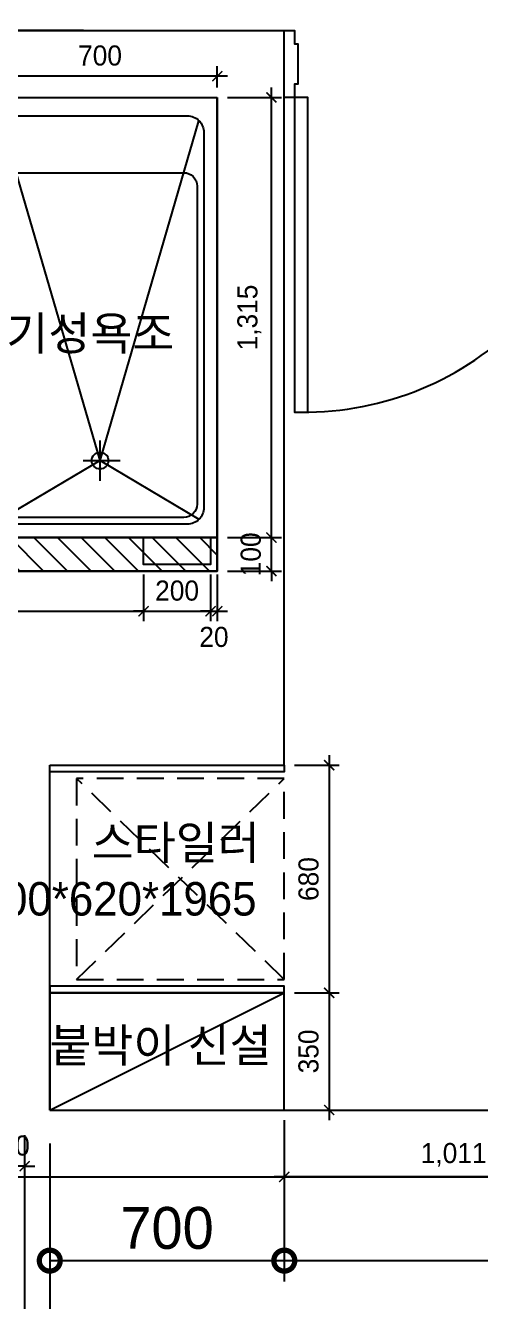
# Model space of a CAD drawing. Header units: millimetres. Extents: x 302328 to 345828, y 111587 to 154829.
# Drawn here: x 313497 to 314855, y 125259 to 129070 of the extents above; entities that cross this region are included whole.
import ezdxf

# ---------------------------------------------------------------- set-up
doc = ezdxf.new("R2010")
doc.units = ezdxf.units.MM
doc.header["$LTSCALE"] = 100
doc.header["$PDMODE"] = 3
doc.linetypes.add('DH-HID2', pattern=[1.2, 0.8, -0.4])
doc.layers.get('DEFPOINTS').update_dxf_attribs({"color": 248})
for name, color, linetype in [('0-ELC TEXT', 7, 'Continuous'), ('03-WAL NEW', 3, 'Continuous'), ('06-FUR', 6, 'Continuous'), ('07-DIM', 5, 'Continuous'), ('07-DIM WAL', 5, 'Continuous'), ('C-WALL1', 2, 'Continuous'), ('CO-BATH', 6, 'Continuous'), ('CO-DO-FR', 7, 'Continuous'), ('CO-DOOR', 8, 'Continuous'), ('FU-FURM', 251, 'DH-HID2')]:
    doc.layers.add(name, color=color, linetype=linetype)
doc.styles.add('HY 울릉도 L', font='')
doc.styles.add('HY울릉도L', font='Expo M.ttf')
doc.styles.add('코레일둥고', font='Korail_Round_Gothic_Medium.ttf')
doc.styles.get('HY 울릉도 L').set_extended_font_data('HY울릉도L')
doc.dimstyles.new('30', dxfattribs={"dimscale": 30, "dimtxt": 2, "dimasz": 1, "dimexe": 1, "dimexo": 1, "dimgap": 1, "dimtad": 1, "dimdec": 0, "dimrnd": 0.05, "dimdsep": 46, "dimlunit": 6, "dimtxsty": 'HY 울릉도 L', "dimblk": 'ARCHTICK', "dimcen": 2.5, "dimdle": 1, "dimclrd": 133, "dimclre": 133, "dimclrt": 30, "dimadec": 0, "dimazin": 0, "dimtfac": 1, "dimtdec": 0, "dimtix": 1, "dimtmove": 2, "dimatfit": 3, "dimldrblk": 'ARCHTICK', "dimfxl": 0, "dimlwd": -1, "dimlwe": -1, "dimarcsym": 0})
doc.dimstyles.new('50', dxfattribs={"dimscale": 50, "dimtxt": 2.5, "dimasz": 2.5, "dimexe": 1.25, "dimexo": 2, "dimtad": 1, "dimdec": 0, "dimtxsty": 'HY울릉도L', "dimblk": 'DOTSMALL', "dimcen": 2.5, "dimclrd": 1, "dimclre": 1, "dimclrt": 2, "dimadec": 0, "dimazin": 0, "dimtfac": 1, "dimtdec": 0, "dimtix": 1, "dimtmove": 0, "dimatfit": 3, "dimldrblk": 'DOTSMALL', "dimfxl": 0, "dimarcsym": 0})

# ---------------------------------------------------------------- blocks, each defined once
blk = doc.blocks.new('FLOORPLAN')
at = {"layer": 'C-WALL1'}
for p, q in [((334006.6, 99594.1), (335456.6, 99594.1)), ((335456.6, 97399.1), (335456.6, 99594.1)), ((334006.6, 99394.1), (335256.6, 99394.1)), ((335256.6, 97979.1), (335256.6, 99394.1)), ((333206.6, 97979.1), (335256.6, 97979.1)), ((334756.6, 96369.1), (334756.6, 97399.1)), ((334756.6, 97399.1), (335456.6, 97399.1)), ((334756.6, 96369.1), (338267.6, 96369.1)), ((327876.6, 96169.1), (339782.6, 96169.1))]:
    blk.add_line(p, q, dxfattribs=at)
at = {"layer": 'CO-DO-FR'}
blk.add_lwpolyline([(335456.6, 99394.1), (335456.6, 99594.1), (335486.6, 99594.1), (335486.6, 99554.1), (335496.6, 99554.1), (335496.6, 99434.1), (335486.6, 99434.1), (335486.6, 99394.1), (335456.6, 99394.1)], close=True, dxfattribs=at)
at = {"layer": 'CO-DOOR'}
blk.add_lwpolyline([(335526.6, 98454.1), (335526.6, 99394.1), (335486.6, 99394.1), (335486.6, 98454.1)], close=True, dxfattribs=at)
blk.add_arc((335516.6, 99364.5), 910.5, 269.3707, 1.8614, dxfattribs=at)
blk = doc.blocks.new('_DOTSMALL')
at = {"color": 0, "linetype": 'ByBlock', "const_width": 0.5}
blk.add_lwpolyline([(-0.0625, 0, 1), (0.0625, 0, 1)], format="xyb", close=True, dxfattribs=at)
blk = doc.blocks.new('*D721')
at = {"layer": '07-DIM', "color": 1, "lineweight": -2}
for p, q in [((313569.3, 125730.6), (313569.3, 125068.1)), ((317080.3, 125730.6), (317080.3, 125068.1)), ((317080.3, 125130.6), (313569.3, 125130.6))]:
    blk.add_line(p, q, dxfattribs=at)
at = {"layer": 'DEFPOINTS', "color": 0}
for p in [(313569.3, 125830.6), (317080.3, 125830.6), (313569.3, 125130.6)]:
    blk.add_point(p, dxfattribs=at)
at = {"layer": '07-DIM', "color": 1, "lineweight": -2, "xscale": 125, "yscale": 125, "zscale": 125, "rotation": 180}
blk.add_blockref('_DOTSMALL', (313569.3, 125130.6), dxfattribs=at)
at = {"layer": '07-DIM', "color": 1, "lineweight": -2, "xscale": 125, "yscale": 125, "zscale": 125}
blk.add_blockref('_DOTSMALL', (317080.3, 125130.6), dxfattribs=at)
at = {"layer": '07-DIM', "color": 2, "insert": (315324.8, 125227.5), "char_height": 125, "attachment_point": 5, "style": 'HY울릉도L'}
blk.add_mtext('3511', dxfattribs=at)
blk = doc.blocks.new('*D704')
at = {"layer": '07-DIM', "color": 1, "lineweight": -2}
for p, q in [((313569.3, 125730.6), (313569.3, 125318.1)), ((314269.3, 125730.6), (314269.3, 125318.1)), ((313569.3, 125380.6), (314269.3, 125380.6))]:
    blk.add_line(p, q, dxfattribs=at)
at = {"layer": 'DEFPOINTS', "color": 0}
for p in [(313569.3, 125830.6), (314269.3, 125830.6), (314269.3, 125380.6)]:
    blk.add_point(p, dxfattribs=at)
at = {"layer": '07-DIM', "color": 1, "lineweight": -2, "xscale": 125, "yscale": 125, "zscale": 125, "rotation": 180}
blk.add_blockref('_DOTSMALL', (313569.3, 125380.6), dxfattribs=at)
at = {"layer": '07-DIM', "color": 1, "lineweight": -2, "xscale": 125, "yscale": 125, "zscale": 125}
blk.add_blockref('_DOTSMALL', (314269.3, 125380.6), dxfattribs=at)
at = {"layer": '07-DIM', "color": 2, "insert": (313919.3, 125477.5), "char_height": 125, "attachment_point": 5, "style": 'HY울릉도L'}
blk.add_mtext('700', dxfattribs=at)
blk = doc.blocks.new('*D705')
at = {"layer": '07-DIM', "color": 1, "lineweight": -2}
for p, q in [((314269.3, 125730.6), (314269.3, 125318.1)), ((317080.3, 125730.6), (317080.3, 125318.1)), ((314269.3, 125380.6), (317080.3, 125380.6))]:
    blk.add_line(p, q, dxfattribs=at)
at = {"layer": 'DEFPOINTS', "color": 0}
for p in [(314269.3, 125830.6), (317080.3, 125830.6), (317080.3, 125380.6)]:
    blk.add_point(p, dxfattribs=at)
at = {"layer": '07-DIM', "color": 1, "lineweight": -2, "xscale": 125, "yscale": 125, "zscale": 125, "rotation": 180}
blk.add_blockref('_DOTSMALL', (314269.3, 125380.6), dxfattribs=at)
at = {"layer": '07-DIM', "color": 1, "lineweight": -2, "xscale": 125, "yscale": 125, "zscale": 125}
blk.add_blockref('_DOTSMALL', (317080.3, 125380.6), dxfattribs=at)
at = {"layer": '07-DIM', "color": 2, "insert": (315674.8, 125477.5), "char_height": 125, "attachment_point": 5, "style": 'HY울릉도L'}
blk.add_mtext('2811', dxfattribs=at)
blk = doc.blocks.new('*D744')
at = {"layer": '07-DIM', "color": 1, "lineweight": -2}
for p, q in [((312019.3, 125685.6), (312019.3, 125068.1)), ((313494.3, 125685.6), (313494.3, 125068.1)), ((313494.3, 125130.6), (312019.3, 125130.6))]:
    blk.add_line(p, q, dxfattribs=at)
at = {"layer": 'DEFPOINTS', "color": 0}
for p in [(312019.3, 125785.6), (313494.3, 125785.6), (312019.3, 125130.6)]:
    blk.add_point(p, dxfattribs=at)
at = {"layer": '07-DIM', "color": 1, "lineweight": -2, "xscale": 125, "yscale": 125, "zscale": 125, "rotation": 180}
blk.add_blockref('_DOTSMALL', (312019.3, 125130.6), dxfattribs=at)
at = {"layer": '07-DIM', "color": 1, "lineweight": -2, "xscale": 125, "yscale": 125, "zscale": 125}
blk.add_blockref('_DOTSMALL', (313494.3, 125130.6), dxfattribs=at)
at = {"layer": '07-DIM', "color": 2, "insert": (312756.8, 125225.9), "char_height": 125, "attachment_point": 5, "style": 'HY울릉도L'}
blk.add_mtext('1475', dxfattribs=at)
blk = doc.blocks.new('_ArchTick')
at = {"color": 0, "linetype": 'ByBlock', "const_width": 0.15}
blk.add_lwpolyline([(-0.5, -0.5), (0.5, 0.5)], dxfattribs=at)
blk = doc.blocks.new('*D756')
at = {"layer": '07-DIM WAL', "color": 133}
for p, q in [((314269.3, 125800.6), (314269.3, 125600.6)), ((315280.3, 125800.6), (315280.3, 125600.6)), ((315310.3, 125630.6), (314239.3, 125630.6))]:
    blk.add_line(p, q, dxfattribs=at)
at = {"layer": 'DEFPOINTS', "color": 0}
for p in [(314269.3, 125830.6), (315280.3, 125830.6), (314269.3, 125630.6)]:
    blk.add_point(p, dxfattribs=at)
at = {"layer": '07-DIM WAL', "color": 133, "xscale": 30, "yscale": 30, "zscale": 30, "rotation": 180}
blk.add_blockref('_ArchTick', (314269.3, 125630.6), dxfattribs=at)
at = {"layer": '07-DIM WAL', "color": 133, "xscale": 30, "yscale": 30, "zscale": 30}
blk.add_blockref('_ArchTick', (315280.3, 125630.6), dxfattribs=at)
at = {"layer": '07-DIM WAL', "color": 30, "insert": (314774.8, 125696.5), "char_height": 60, "attachment_point": 5, "style": 'HY 울릉도 L'}
blk.add_mtext('1,011', dxfattribs=at)
blk = doc.blocks.new('B-605-1')
at = {"layer": 'CO-BATH', "color": 251}
for p, q in [((-230, -350), (-1245.4, -54.6)), ((-230, -350), (-54.6, -54.6)), ((-230, -400), (-230, -290)), ((-230, -350), (-1245.4, -645.4)), ((-170, -350), (-290, -350)), ((-230, -350), (-54.6, -645.4))]:
    blk.add_line(p, q, dxfattribs=at)
at = {"layer": 'CO-BATH'}
blk.add_lwpolyline([(-1315, 0), (0, 0), (0, -700), (-1315, -700)], close=True, dxfattribs=at)
at = {"layer": 'CO-BATH', "color": 8}
blk.add_lwpolyline([(-40, -350), (-40, -610, -0.414214), (-90, -660), (-1210, -660, -0.414214), (-1260, -610), (-1260, -90, -0.414214), (-1210, -40), (-90, -40, -0.414214), (-40, -90), (-40, -350)], format="xyb", close=True, dxfattribs=at)
at = {"layer": 'CO-BATH', "color": 251}
blk.add_lwpolyline([(-60, -350), (-60, -600, -0.414214), (-100, -640), (-1050, -640, -0.414214), (-1090, -600), (-1090, -100, -0.414214), (-1050, -60), (-100, -60, -0.414214), (-60, -100)], format="xyb", close=True, dxfattribs=at)
blk.add_ellipse((-230, -350), major_axis=(-17.7, 17.7), ratio=1, dxfattribs=at)
blk = doc.blocks.new('*D824')
at = {"layer": '07-DIM WAL', "color": 133}
for p, q in [((313333.6, 130085.6), (313333.6, 129025.6)), ((313670.3, 130055.6), (313303.6, 130055.6)), ((313670.3, 129055.6), (313303.6, 129055.6))]:
    blk.add_line(p, q, dxfattribs=at)
at = {"layer": 'DEFPOINTS', "color": 0}
for p in [(313700.3, 130055.6), (313333.6, 129055.6), (313700.3, 129055.6)]:
    blk.add_point(p, dxfattribs=at)
at = {"layer": '07-DIM WAL', "color": 133, "xscale": 30, "yscale": 30, "zscale": 30}
for p, rotation in [((313333.6, 130055.6), 90), ((313333.6, 129055.6), 270)]:
    blk.add_blockref('_ArchTick', p, dxfattribs=dict(at, rotation=rotation))
at = {"layer": '07-DIM WAL', "color": 30, "insert": (313267.7, 129555.6), "char_height": 60, "attachment_point": 5, "rotation": 90, "style": 'HY 울릉도 L'}
blk.add_mtext('1,000', dxfattribs=at)
blk = doc.blocks.new('*D839')
at = {"layer": '07-DIM WAL', "color": 133}
for p, q in [((314099.3, 128919.2), (313339.3, 128919.2)), ((313369.3, 128885.6), (313369.3, 128949.2)), ((314069.3, 128885.6), (314069.3, 128949.2))]:
    blk.add_line(p, q, dxfattribs=at)
at = {"layer": 'DEFPOINTS', "color": 0}
for p in [(313369.3, 128919.2), (313369.3, 128855.6), (314069.3, 128855.6)]:
    blk.add_point(p, dxfattribs=at)
at = {"layer": '07-DIM WAL', "color": 133, "xscale": 30, "yscale": 30, "zscale": 30, "rotation": 180}
blk.add_blockref('_ArchTick', (313369.3, 128919.2), dxfattribs=at)
at = {"layer": '07-DIM WAL', "color": 133, "xscale": 30, "yscale": 30, "zscale": 30}
blk.add_blockref('_ArchTick', (314069.3, 128919.2), dxfattribs=at)
at = {"layer": '07-DIM WAL', "color": 30, "insert": (313719.3, 128980.4), "char_height": 60, "attachment_point": 5, "style": 'HY 울릉도 L'}
blk.add_mtext('700', dxfattribs=at)
blk = doc.blocks.new('*D840')
at = {"layer": '07-DIM WAL', "color": 133}
for p, q in [((314230.7, 127510.6), (314230.7, 128885.6)), ((314099.3, 128855.6), (314260.7, 128855.6)), ((314099.3, 127540.6), (314260.7, 127540.6))]:
    blk.add_line(p, q, dxfattribs=at)
at = {"layer": 'DEFPOINTS', "color": 0}
for p in [(314069.3, 128855.6), (314230.7, 128855.6), (314069.3, 127540.6)]:
    blk.add_point(p, dxfattribs=at)
at = {"layer": '07-DIM WAL', "color": 133, "xscale": 30, "yscale": 30, "zscale": 30}
for p, rotation in [((314230.7, 128855.6), 90), ((314230.7, 127540.6), 270)]:
    blk.add_blockref('_ArchTick', p, dxfattribs=dict(at, rotation=rotation))
at = {"layer": '07-DIM WAL', "color": 30, "insert": (314164.7, 128198.1), "char_height": 60, "attachment_point": 5, "rotation": 90, "style": 'HY 울릉도 L'}
blk.add_mtext('1,315', dxfattribs=at)
blk = doc.blocks.new('*D841')
at = {"layer": '07-DIM WAL', "color": 133}
for p, q in [((314230.7, 127540.6), (314230.7, 127570.6)), ((314099.3, 127540.6), (314260.7, 127540.6)), ((314230.7, 127440.6), (314230.7, 127540.6)), ((314099.3, 127440.6), (314260.7, 127440.6)), ((314230.7, 127440.6), (314230.7, 127410.6))]:
    blk.add_line(p, q, dxfattribs=at)
at = {"layer": 'DEFPOINTS', "color": 0}
for p in [(314069.3, 127540.6), (314230.7, 127540.6), (314069.3, 127440.6)]:
    blk.add_point(p, dxfattribs=at)
at = {"layer": '07-DIM WAL', "color": 133, "xscale": 30, "yscale": 30, "zscale": 30}
for p, rotation in [((314230.7, 127540.6), 270), ((314230.7, 127440.6), 90)]:
    blk.add_blockref('_ArchTick', p, dxfattribs=dict(at, rotation=rotation))
at = {"layer": '07-DIM WAL', "color": 30, "insert": (314169.5, 127490.6), "char_height": 60, "attachment_point": 5, "rotation": 90, "style": 'HY 울릉도 L'}
blk.add_mtext('100', dxfattribs=at)
blk = doc.blocks.new('*D844')
at = {"layer": '07-DIM WAL', "color": 133}
for p, q in [((312719.3, 127410.6), (312719.3, 127290.6)), ((313849.3, 127410.6), (313849.3, 127290.6)), ((312689.3, 127320.6), (313879.3, 127320.6))]:
    blk.add_line(p, q, dxfattribs=at)
at = {"layer": 'DEFPOINTS', "color": 0}
for p in [(312719.3, 127440.6), (313849.3, 127440.6), (313849.3, 127320.6)]:
    blk.add_point(p, dxfattribs=at)
at = {"layer": '07-DIM WAL', "color": 133, "xscale": 30, "yscale": 30, "zscale": 30, "rotation": 180}
blk.add_blockref('_ArchTick', (312719.3, 127320.6), dxfattribs=at)
at = {"layer": '07-DIM WAL', "color": 133, "xscale": 30, "yscale": 30, "zscale": 30}
blk.add_blockref('_ArchTick', (313849.3, 127320.6), dxfattribs=at)
at = {"layer": '07-DIM WAL', "color": 30, "insert": (313284.3, 127386.6), "char_height": 60, "attachment_point": 5, "style": 'HY 울릉도 L'}
blk.add_mtext('1,130', dxfattribs=at)
blk = doc.blocks.new('*D845')
at = {"layer": '07-DIM WAL', "color": 133}
for p, q in [((313849.3, 127430.6), (313849.3, 127290.6)), ((314049.3, 127430.6), (314049.3, 127290.6)), ((313849.3, 127320.6), (313819.3, 127320.6)), ((313849.3, 127320.6), (314049.3, 127320.6)), ((314049.3, 127320.6), (314079.3, 127320.6))]:
    blk.add_line(p, q, dxfattribs=at)
at = {"layer": 'DEFPOINTS', "color": 0}
for p in [(313849.3, 127460.6), (314049.3, 127460.6), (314049.3, 127320.6)]:
    blk.add_point(p, dxfattribs=at)
at = {"layer": '07-DIM WAL', "color": 133, "xscale": 30, "yscale": 30, "zscale": 30}
blk.add_blockref('_ArchTick', (313849.3, 127320.6), dxfattribs=at)
at = {"layer": '07-DIM WAL', "color": 133, "xscale": 30, "yscale": 30, "zscale": 30, "rotation": 180}
blk.add_blockref('_ArchTick', (314049.3, 127320.6), dxfattribs=at)
at = {"layer": '07-DIM WAL', "color": 30, "insert": (313949.3, 127381.9), "char_height": 60, "attachment_point": 5, "style": 'HY 울릉도 L'}
blk.add_mtext('200', dxfattribs=at)
blk = doc.blocks.new('*D846')
at = {"layer": '07-DIM WAL', "color": 133}
for p, q in [((314049.3, 127430.6), (314049.3, 127290.6)), ((314069.3, 127430.6), (314069.3, 127290.6)), ((314049.3, 127320.6), (314019.3, 127320.6)), ((314049.3, 127320.6), (314069.3, 127320.6)), ((314069.3, 127320.6), (314099.3, 127320.6))]:
    blk.add_line(p, q, dxfattribs=at)
at = {"layer": 'DEFPOINTS', "color": 0}
for p in [(314049.3, 127460.6), (314069.3, 127460.6), (314069.3, 127320.6)]:
    blk.add_point(p, dxfattribs=at)
at = {"layer": '07-DIM WAL', "color": 133, "xscale": 30, "yscale": 30, "zscale": 30}
blk.add_blockref('_ArchTick', (314049.3, 127320.6), dxfattribs=at)
at = {"layer": '07-DIM WAL', "color": 133, "xscale": 30, "yscale": 30, "zscale": 30, "rotation": 180}
blk.add_blockref('_ArchTick', (314069.3, 127320.6), dxfattribs=at)
at = {"layer": '07-DIM WAL', "color": 30, "insert": (314059.3, 127243.5), "char_height": 60, "attachment_point": 5, "style": 'HY 울릉도 L'}
blk.add_mtext('20', dxfattribs=at)
blk = doc.blocks.new('*D847')
at = {"layer": '07-DIM WAL', "color": 133}
for p, q in [((313394.3, 125755.6), (313394.3, 125632.8)), ((313494.3, 125755.6), (313494.3, 125632.8)), ((313394.3, 125662.8), (313364.3, 125662.8)), ((313494.3, 125662.8), (313394.3, 125662.8)), ((313494.3, 125662.8), (313524.3, 125662.8))]:
    blk.add_line(p, q, dxfattribs=at)
at = {"layer": 'DEFPOINTS', "color": 0}
for p in [(313394.3, 125785.6), (313494.3, 125785.6), (313394.3, 125662.8)]:
    blk.add_point(p, dxfattribs=at)
at = {"layer": '07-DIM WAL', "color": 133, "xscale": 30, "yscale": 30, "zscale": 30}
blk.add_blockref('_ArchTick', (313394.3, 125662.8), dxfattribs=at)
at = {"layer": '07-DIM WAL', "color": 133, "xscale": 30, "yscale": 30, "zscale": 30, "rotation": 180}
blk.add_blockref('_ArchTick', (313494.3, 125662.8), dxfattribs=at)
at = {"layer": '07-DIM WAL', "color": 30, "insert": (313444.3, 125724.1), "char_height": 60, "attachment_point": 5, "style": 'HY 울릉도 L'}
blk.add_mtext('100', dxfattribs=at)
blk = doc.blocks.new('*D851')
at = {"layer": '07-DIM WAL', "color": 133}
for p, q in [((314299.3, 126860.6), (314433.2, 126860.6)), ((314403.2, 126890.6), (314403.2, 126150.6)), ((314299.3, 126180.6), (314433.2, 126180.6))]:
    blk.add_line(p, q, dxfattribs=at)
at = {"layer": 'DEFPOINTS', "color": 0}
for p in [(314269.3, 126860.6), (314269.3, 126180.6), (314403.2, 126180.6)]:
    blk.add_point(p, dxfattribs=at)
at = {"layer": '07-DIM WAL', "color": 133, "xscale": 30, "yscale": 30, "zscale": 30}
for p, rotation in [((314403.2, 126860.6), 90), ((314403.2, 126180.6), 270)]:
    blk.add_blockref('_ArchTick', p, dxfattribs=dict(at, rotation=rotation))
at = {"layer": '07-DIM WAL', "color": 30, "insert": (314341.9, 126520.6), "char_height": 60, "attachment_point": 5, "rotation": 90, "style": 'HY 울릉도 L'}
blk.add_mtext('680', dxfattribs=at)
blk = doc.blocks.new('*D852')
at = {"layer": '07-DIM WAL', "color": 133}
for p, q in [((314403.2, 126210.6), (314403.2, 125800.6)), ((314299.3, 126180.6), (314433.2, 126180.6)), ((314299.3, 125830.6), (314433.2, 125830.6))]:
    blk.add_line(p, q, dxfattribs=at)
at = {"layer": 'DEFPOINTS', "color": 0}
for p in [(314269.3, 126180.6), (314269.3, 125830.6), (314403.2, 125830.6)]:
    blk.add_point(p, dxfattribs=at)
at = {"layer": '07-DIM WAL', "color": 133, "xscale": 30, "yscale": 30, "zscale": 30}
for p, rotation in [((314403.2, 126180.6), 90), ((314403.2, 125830.6), 270)]:
    blk.add_blockref('_ArchTick', p, dxfattribs=dict(at, rotation=rotation))
at = {"layer": '07-DIM WAL', "color": 30, "insert": (314341.8, 126005.6), "char_height": 60, "attachment_point": 5, "rotation": 90, "style": 'HY 울릉도 L'}
blk.add_mtext('350', dxfattribs=at)

msp = doc.modelspace()

# ---------------------------------------------------------------- hatches: boundary and pattern name
at = {"layer": '03-WAL NEW'}
h = msp.add_hatch(dxfattribs=at)
h.set_pattern_fill('_USER', color=8, scale=50, angle=-45, pattern_type=0)
h.set_pattern_definition([(315, (254069.69, 209478.6), (35.35534, 35.35534), [])])
h.paths.add_polyline_path([(312019.3, 127440.6), (312019.3, 127540.6), (312119.3, 127540.6), (312119.3, 127440.6)])
h.paths.add_polyline_path([(312719.3, 127440.6), (312719.3, 127540.6), (314069.3, 127540.6), (314069.3, 127440.6)])

# ---------------------------------------------------------------- linework, layer by layer
for points in [[(312019.3, 127440.6), (312019.3, 127540.6), (314069.3, 127540.6), (314069.3, 127440.6), (312019.3, 127440.6)], [(314049.3, 127540.6), (314049.3, 127460.6), (313849.3, 127460.6), (313849.3, 127540.6)]]:
    msp.add_lwpolyline(points, dxfattribs=at)
at = {"layer": '06-FUR'}
msp.add_line((313569.3, 125830.6), (314269.3, 126180.6), dxfattribs=at)
for points in [[(313569.3, 126860.6), (314269.3, 126860.6), (314269.3, 126840.6), (313569.3, 126840.6), (313569.3, 126860.6)], [(313569.3, 126180.6), (314269.3, 126180.6), (314269.3, 126200.6), (313569.3, 126200.6), (313569.3, 126180.6)]]:
    msp.add_lwpolyline(points, dxfattribs=at)
msp.add_lwpolyline([(313569.3, 125830.6), (314269.3, 125830.6), (314269.3, 126180.6), (313569.3, 126180.6)], close=True, dxfattribs=at)
at = {"layer": 'FU-FURM'}
for p, q in [((314269.3, 126220.6), (313649.3, 126820.6)), ((313649.3, 126220.6), (314269.3, 126820.6))]:
    msp.add_line(p, q, dxfattribs=at)
msp.add_lwpolyline([(314269.3, 126220.6), (314269.3, 126820.6), (313649.3, 126820.6), (313649.3, 126220.6)], close=True, dxfattribs=at)

# ---------------------------------------------------------------- block references
msp.add_blockref('FLOORPLAN', (-21187.3, 29461.5))
at = {"layer": 'CO-BATH', "rotation": 270}
msp.add_blockref('B-605-1', (314069.3, 127540.6), dxfattribs=at)

# ---------------------------------------------------------------- texts
at = {"layer": '0-ELC TEXT', "style": '코레일둥고'}
for s, p in [('기성욕조', (313439.4, 128100.8)), ('스타일러', (313694.4, 126579)), ('600*620*1965', (313357.1, 126411.5)), ('붙박이 신설', (313567.7, 125973.8))]:
    msp.add_text(s, height=100, dxfattribs=at).set_placement(p)

# ---------------------------------------------------------------- dimensions: what is measured, and where the dimension line sits
at = {"layer": '07-DIM'}
for base, p1, p2, picture, middle in [((313569.3, 125130.6), (317080.3, 125830.6), (313569.3, 125830.6), '*D721', (315324.8, 125227.5)), ((314269.3, 125380.6), (313569.3, 125830.6), (314269.3, 125830.6), '*D704', (313919.3, 125477.5)), ((317080.3, 125380.6), (314269.3, 125830.6), (317080.3, 125830.6), '*D705', (315674.8, 125477.5)), ((312019.3, 125130.6), (313494.3, 125785.6), (312019.3, 125785.6), '*D744', (312756.8, 125225.9))]:
    dim = msp.add_linear_dim(base=base, p1=p1, p2=p2, dimstyle='50', dxfattribs=at)
    dim.commit()
    dim.dimension.update_dxf_attribs({"geometry": picture, "text_midpoint": middle})
at = {"layer": '07-DIM WAL'}
for base, p1, p2, picture, middle in [((313333.6, 129055.6), (313700.3, 130055.6), (313700.3, 129055.6), '*D824', (313267.7, 129555.6)), ((314230.7, 128855.6), (314069.3, 127540.6), (314069.3, 128855.6), '*D840', (314164.7, 128198.1)), ((314230.7, 127540.6), (314069.3, 127440.6), (314069.3, 127540.6), '*D841', (314169.5, 127490.6)), ((314403.2, 126180.6), (314269.3, 126860.6), (314269.3, 126180.6), '*D851', (314341.9, 126520.6)), ((314403.2, 125830.6), (314269.3, 126180.6), (314269.3, 125830.6), '*D852', (314341.8, 126005.6))]:
    dim = msp.add_linear_dim(base=base, p1=p1, p2=p2, angle=90, dimstyle='30', dxfattribs=at)
    dim.commit()
    dim.dimension.update_dxf_attribs({"geometry": picture, "text_midpoint": middle})
for base, p1, p2, picture, middle in [((313369.3, 128919.2), (314069.3, 128855.6), (313369.3, 128855.6), '*D839', (313719.3, 128980.4)), ((313849.3, 127320.6), (312719.3, 127440.6), (313849.3, 127440.6), '*D844', (313284.3, 127386.6)), ((314049.3, 127320.6), (313849.3, 127460.6), (314049.3, 127460.6), '*D845', (313949.3, 127381.9)), ((314269.3, 125630.6), (315280.3, 125830.6), (314269.3, 125830.6), '*D756', (314774.8, 125696.5)), ((313394.3, 125662.8), (313494.3, 125785.6), (313394.3, 125785.6), '*D847', (313444.3, 125724.1))]:
    dim = msp.add_linear_dim(base=base, p1=p1, p2=p2, dimstyle='30', dxfattribs=at)
    dim.commit()
    dim.dimension.update_dxf_attribs({"geometry": picture, "text_midpoint": middle})
dim = msp.add_linear_dim(base=(314069.3, 127320.6), p1=(314049.3, 127460.6), p2=(314069.3, 127460.6), dimstyle='30', dxfattribs=at)
dim.commit()
dim.dimension.update_dxf_attribs({"geometry": '*D846', "text_midpoint": (314059.3, 127243.5), "dimtype": 160})

doc.saveas('drawing.dxf')
